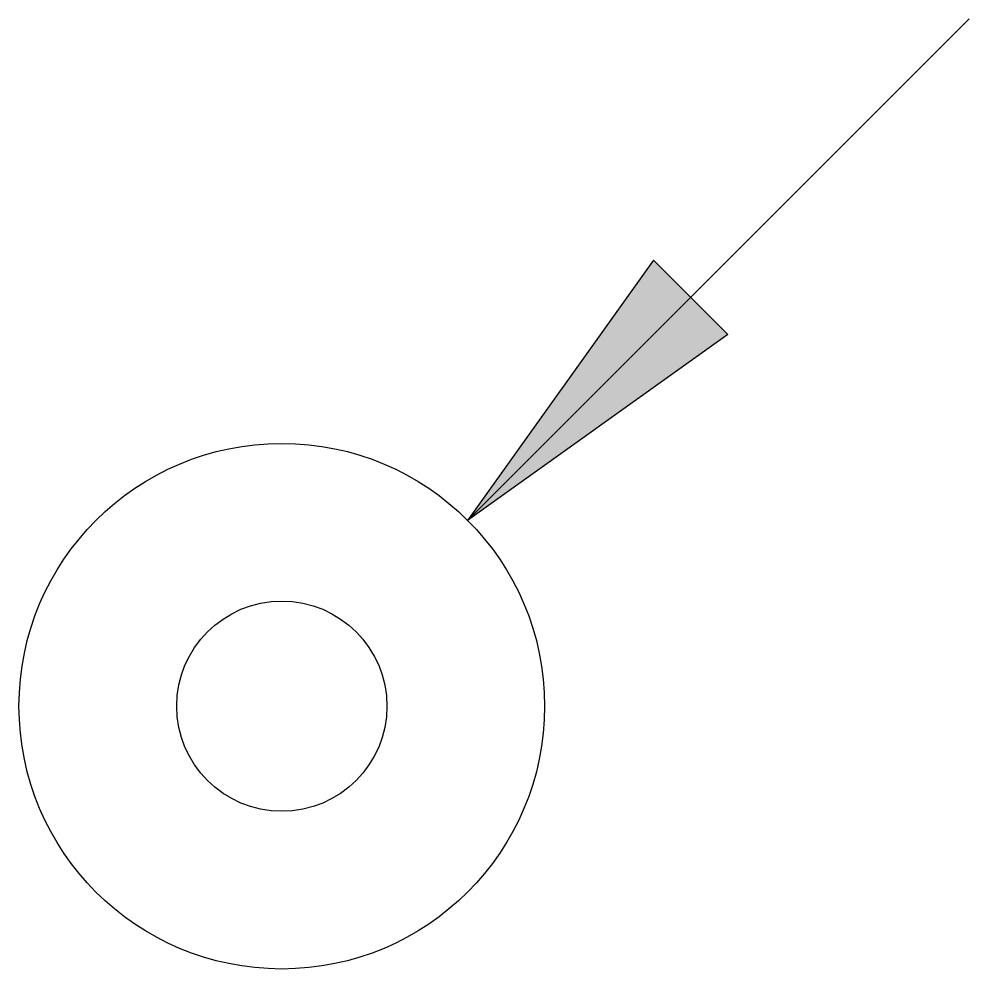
# Model space of a CAD drawing. Header units: millimetres. Extents: x -6890.205 to -6889.753, y -897.984 to -897.532.
import ezdxf

# ---------------------------------------------------------------- set-up
doc = ezdxf.new("R2010")
doc.units = ezdxf.units.MM
doc.layers.add('100-Chamadas', color=1, linetype='Continuous')
doc.layers.add('Spda_símbolos', color=2, linetype='Continuous')

# ---------------------------------------------------------------- blocks, each defined once
blk = doc.blocks.new('apo_closed')
blk.add_hatch(color=256).paths.add_polyline_path([(0.15, -0.025), (0.15, 0.025), (0, 0)])
for p, q in [((0.15, 0.025), (0, 0)), ((0.15, -0.025), (0.15, 0.025)), ((0.15, -0.025), (0, 0))]:
    blk.add_line(p, q)

msp = doc.modelspace()

# ---------------------------------------------------------------- linework, layer by layer
at = {"layer": '100-Chamadas'}
msp.add_line((-6889.99186, -897.77013), (-6889.75341, -897.53168), dxfattribs=at)
at = {"layer": 'Spda_símbolos'}
msp.add_circle((-6890.08025, -897.85852), 0.125, dxfattribs=at)
at = {"layer": 'Spda_símbolos', "color": 3}
msp.add_circle((-6890.08025, -897.85852), 0.05, dxfattribs=at)

# ---------------------------------------------------------------- block references
at = {"layer": '100-Chamadas', "rotation": 45.00000000000683}
msp.add_blockref('apo_closed', (-6889.99186, -897.77013), dxfattribs=at)

doc.saveas('drawing.dxf')
